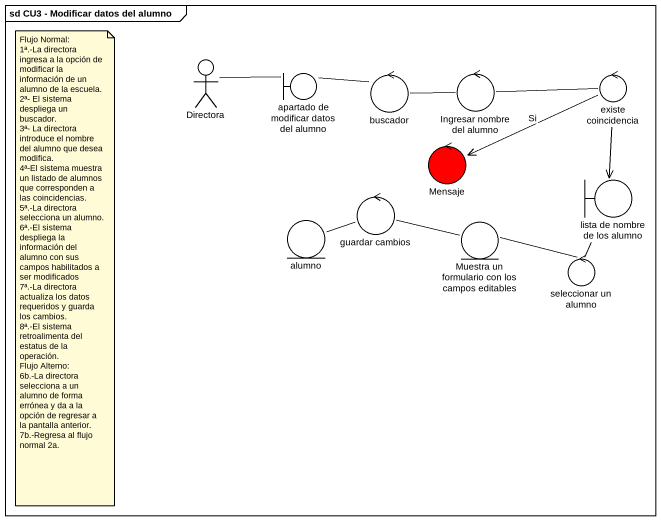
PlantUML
@startuml
mainframe sd CU3 - Modificar datos del alumno
actor Directora
boundary "apartado de modificar datos del alumno" as apartado_de_modificar_datos
control buscador
control "Ingresar nombre del alumno" as Ingresar_nombre_del_alumno
control "existe coincidencia" as existe_coincidencia
control Mensaje #FF0000
control "guardar cambios" as guardar_cambios
boundary "lista de nombre de los alumno" as lista_de_nombre_de_los
entity alumno
entity "Muestra un formulario con los campos editables" as Muestra_un_formulario_con
control "seleccionar un alumno" as seleccionar_un_alumno
Directora -right- apartado_de_modificar_datos
apartado_de_modificar_datos -right- buscador
Ingresar_nombre_del_alumno -left- buscador
Ingresar_nombre_del_alumno -right- existe_coincidencia
existe_coincidencia -left-> Mensaje : Si
existe_coincidencia --> lista_de_nombre_de_los
existe_coincidencia -- lista_de_nombre_de_los
guardar_cambios -left- alumno
lista_de_nombre_de_los -- seleccionar_un_alumno
Muestra_un_formulario_con -left- guardar_cambios
seleccionar_un_alumno -left- Muestra_un_formulario_con
note as N1
  Flujo Normal:
  1ª.-La directora ingresa a la opción de modificar la información de un alumno de la escuela.
  2ª- El sistema despliega un buscador.
  3ª- La directora introduce el nombre del alumno que desea modifica.
  4ª-El sistema muestra un listado de alumnos que corresponden a las coincidencias.
  5ª.-La directora selecciona un alumno.
  6ª.-El sistema despliega la información del alumno con sus campos habilitados a ser modificados
  7ª.-La directora actualiza los datos requeridos y guarda los cambios.
  8ª.-El sistema retroalimenta del estatus de la operación.
  Flujo Alterno:
  6b.-La directora selecciona a un alumno de forma errónea y da a la opción de regresar a la pantalla anterior.
  7b.-Regresa al flujo normal 2a.
end note
@enduml
